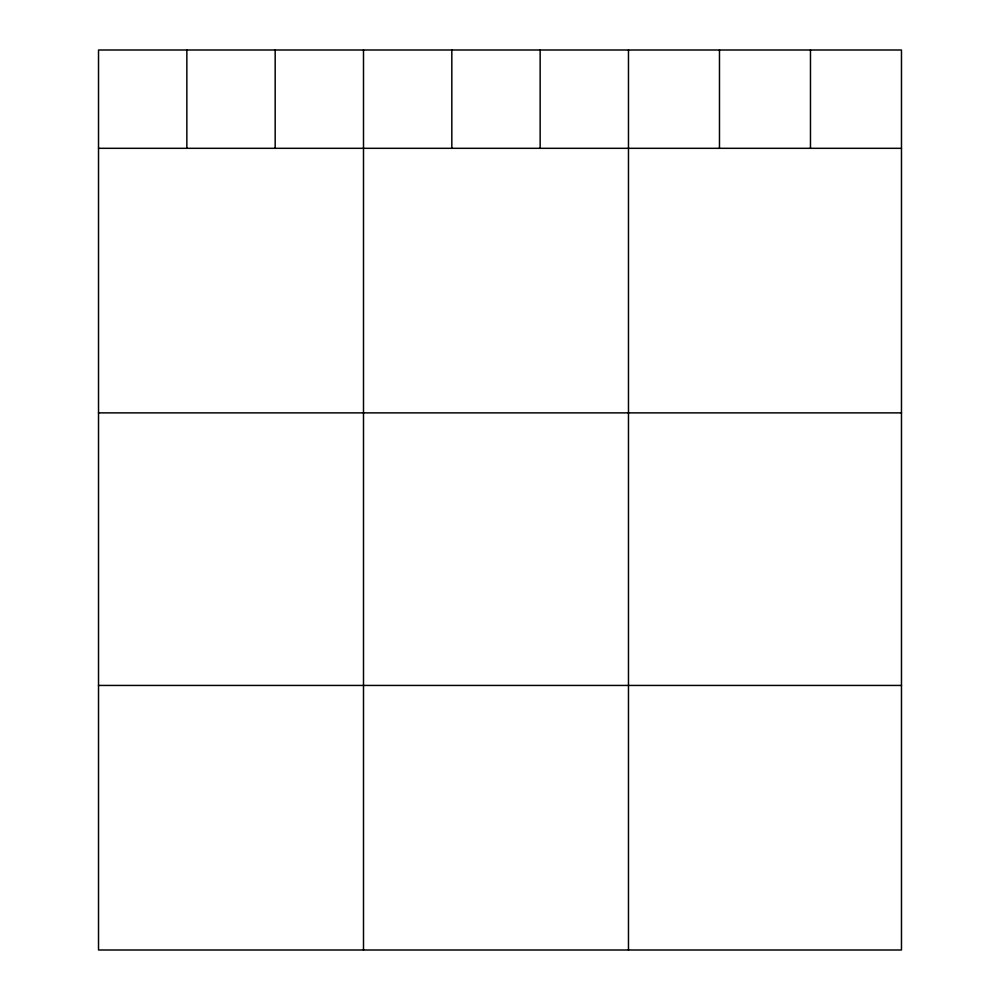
<?xml version="1.0" encoding="UTF-8"?>
<svg xmlns="http://www.w3.org/2000/svg" width="1000" height="1000" viewBox="0 0 1000 1000"><rect width="100%" height="100%" fill="white"/><g stroke="black" fill="none" stroke-linecap="round" stroke-linejoin="round"><path stroke-width="1.5" d="M901.475 148.312L901.475 950L98.525 950L98.525 50L901.475 50L901.475 148.312L98.525 148.312M98.525 412.875L901.475 412.875M98.525 685.438L901.475 685.438M810.475 50L810.475 148.312M719.475 50L719.475 148.312M628.475 50L628.475 950M540.15 50L540.15 148.312M451.825 50L451.825 148.312M363.5 50L363.5 950M275.175 50L275.175 148.312M186.85 50L186.85 148.312"/></g></svg>
